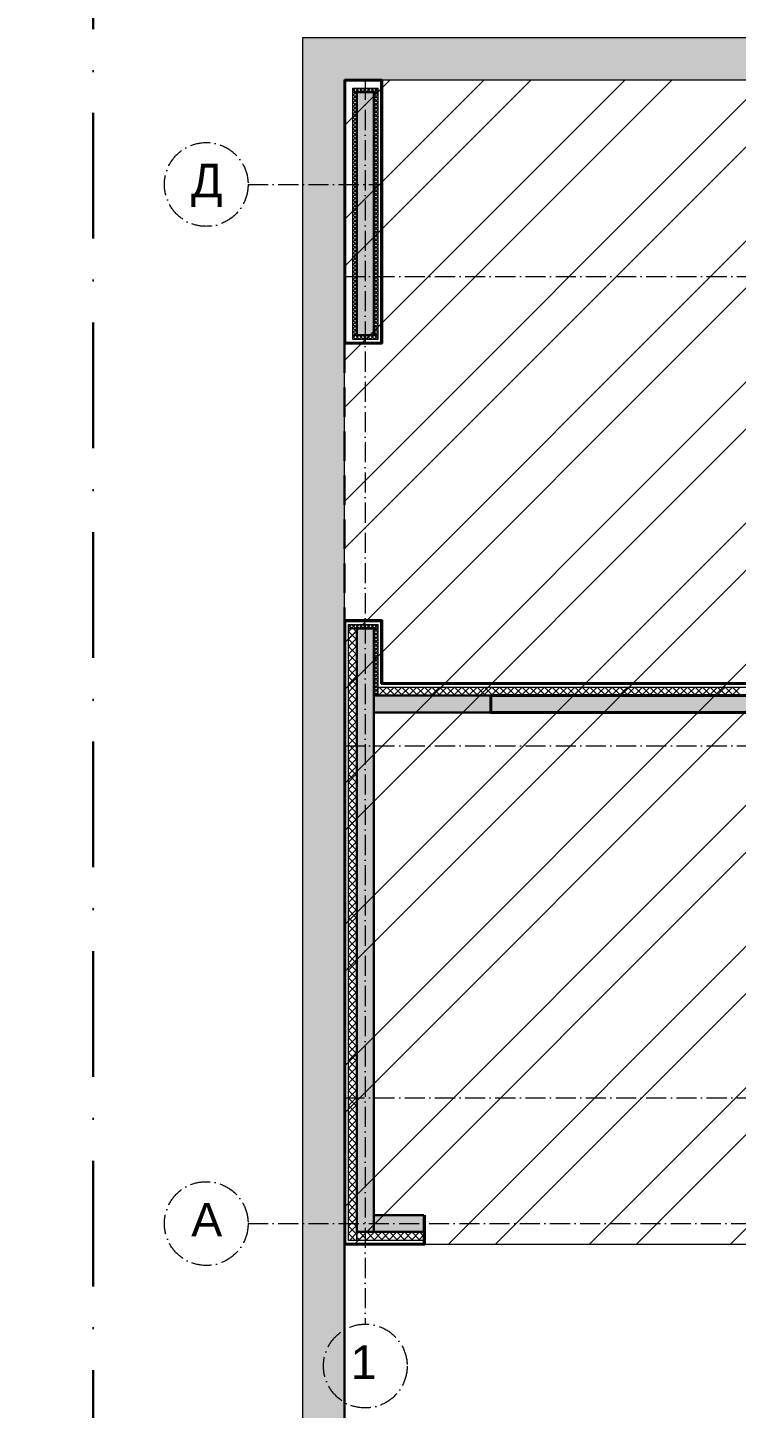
# Model space of a CAD drawing. Header units: millimetres. Extents: x 1353783 to 6492029790, y -7276956 to -512500.
# Drawn here: x 9965606 to 9967299, y -2799593 to -2796297 of the extents above; entities that cross this region are included whole.
import ezdxf

# ---------------------------------------------------------------- set-up
doc = ezdxf.new("R2010")
doc.units = ezdxf.units.MM
for name, pattern in [('( Dashed )', [0.75, 0.5, -0.25]), ('482 Границы районов', [5, 3, -1, 0, -1]), ('ACAD_ISO10W100', [18, 12, -3, 0, -3]), ('осевая', [50.8, 31.75, -6.35, 6.35, -6.35])]:
    doc.linetypes.add(name, pattern=pattern)
doc.layers.get('0').update_dxf_attribs({"lineweight": 5})
for name, color, linetype, lineweight in [('!A-DIAFRAGM типовой', 142, 'Continuous', 0), ('7земля', 7, 'Continuous', 30), ('DIAFRAGM', 46, 'Continuous', 30), ('Hatch', 254, 'Continuous', 5), ('INSULATION', 81, 'Continuous', 5), ('ГП-Граница учасика ИЖС', 3, 'Continuous', 5), ('ГП-Тратуар', 3, 'Continuous', 5), ('оси', 231, 'осевая', 9)]:
    doc.layers.add(name, color=color, linetype=linetype, lineweight=lineweight)
doc.layers.add('Заливка', color=7, linetype='Continuous')
doc.styles.add('GOST Common', font='', dxfattribs={"height": 3})
doc.styles.get('GOST Common').set_extended_font_data('GOST Common')

# ---------------------------------------------------------------- blocks, each defined once
blk = doc.blocks.new('амвамвам')
at = {"lineweight": 30, "ltscale": 100, "true_color": 0x939598}
h = blk.add_hatch(color=252, dxfattribs=at)
h.dxf.hatch_style = 1
h.paths.add_polyline_path([(9799280, -3400392), (9799280, -3400892), (9794930, -3400892), (9794930, -3400392)], flags=17)
h.paths.add_polyline_path([(9802080, -3400392), (9802080, -3400892), (9813530, -3400892), (9813530, -3385992), (9788030, -3385992), (9787530, -3385992), (9787530, -3403392), (9788030, -3403392), (9788030, -3386492), (9813030, -3386492), (9813030, -3400392)])
at = {"color": 251, "lineweight": 15, "ltscale": 100, "true_color": 0x636466}
blk.add_lwpolyline([(9802080, -3400392), (9802080, -3400892), (9813530, -3400892), (9813530, -3385992), (9788030, -3385992), (9787530, -3385992), (9787530, -3403392), (9788030, -3403392), (9788030, -3386492), (9813030, -3386492), (9813030, -3400392)], close=True, dxfattribs=at)
blk = doc.blocks.new('ТИП-3')
at = {"layer": '!A-DIAFRAGM типовой', "lineweight": 0, "ltscale": 100, "true_color": 0x000000}
h = blk.add_hatch(color=18, dxfattribs=at)
h.dxf.hatch_style = 1
h.paths.add_polyline_path([(10363114, -2871481), (10363314, -2871481), (10363314, -2868581), (10363114, -2868581)])
h = blk.add_hatch(color=18, dxfattribs=at)
h.dxf.hatch_style = 1
h.paths.add_polyline_path([(10363114, -2882181), (10363314, -2882181), (10363314, -2874981), (10363114, -2874981)])
h = blk.add_hatch(color=18, dxfattribs=at)
h.dxf.hatch_style = 1
h.paths.add_polyline_path([(10363314, -2875781), (10363314, -2875981), (10364714, -2875981), (10364714, -2875781)])
h = blk.add_hatch(color=18, dxfattribs=at)
h.dxf.hatch_style = 1
h.paths.add_polyline_path([(10363314, -2881981), (10363314, -2882181), (10363914, -2882181), (10363914, -2881981)])
at = {"layer": 'Hatch', "lineweight": 40, "ltscale": 0.5, "true_color": 0x000000}
blk.add_hatch(color=18, dxfattribs=at).paths.add_polyline_path([(10368114, -2875981), (10368114, -2875781), (10364714, -2875781), (10364714, -2875981)])
at = {"layer": '7земля', "color": 18, "lineweight": 30, "ltscale": 100, "true_color": 0x000000}
for p, q in [((10362964, -2868431), (10363414, -2868431)), ((10362964, -2871581), (10362964, -2868431)), ((10363414, -2868431), (10363414, -2871581)), ((10362974, -2868441), (10363404, -2868441)), ((10362974, -2871571), (10362974, -2868441)), ((10363404, -2868441), (10363404, -2871571)), ((10363414, -2871581), (10362964, -2871581)), ((10363404, -2871571), (10362974, -2871571)), ((10362964, -2882331), (10362964, -2874881)), ((10362964, -2874881), (10363414, -2874881)), ((10362974, -2882321), (10362974, -2874891)), ((10362974, -2874891), (10363404, -2874891)), ((10363404, -2874891), (10363404, -2875641)), ((10363414, -2874881), (10363414, -2875631)), ((10363404, -2875641), (10369374, -2875641)), ((10363414, -2875631), (10369364, -2875631)), ((10363914, -2881981), (10363914, -2882321)), ((10363924, -2881981), (10363924, -2882331)), ((10363924, -2882331), (10362964, -2882331)), ((10363914, -2882321), (10362974, -2882321))]:
    blk.add_line(p, q, dxfattribs=at)
at = {"layer": '7земля', "color": 18, "linetype": '( Dashed )', "lineweight": 20, "ltscale": 700, "true_color": 0x000000}
blk.add_line((10363414, -2868431), (10387514, -2868431), dxfattribs=at)
at = {"layer": '7земля', "color": 18, "linetype": '( Dashed )', "lineweight": 30, "ltscale": 700, "true_color": 0x000000}
blk.add_line((10362964, -2871581), (10362964, -2874881), dxfattribs=at)
at = {"layer": 'DIAFRAGM', "color": 18, "ltscale": 0.5, "true_color": 0x000000}
for p, q in [((10363314, -2868581), (10363114, -2868581)), ((10363114, -2868581), (10363114, -2871481)), ((10363314, -2871481), (10363314, -2868581)), ((10363114, -2871481), (10363314, -2871481)), ((10363314, -2874981), (10363114, -2874981)), ((10363114, -2874981), (10363114, -2882181)), ((10363314, -2882181), (10363314, -2874981)), ((10363314, -2875781), (10363314, -2875981)), ((10364714, -2875781), (10363314, -2875781)), ((10364714, -2875981), (10364714, -2875781)), ((10363314, -2875981), (10364714, -2875981)), ((10363314, -2881981), (10363314, -2882181)), ((10363914, -2881981), (10363314, -2881981)), ((10363914, -2882181), (10363914, -2881981)), ((10363114, -2882181), (10363314, -2882181)), ((10363314, -2882181), (10363914, -2882181))]:
    blk.add_line(p, q, dxfattribs=at)
at = {"layer": 'Hatch', "color": 18, "lineweight": 40, "ltscale": 0.5, "true_color": 0x000000}
for p, q in [((10368114, -2875781), (10364714, -2875781)), ((10364714, -2875781), (10364714, -2875981)), ((10364714, -2875981), (10368114, -2875981))]:
    blk.add_line(p, q, dxfattribs=at)
at = {"layer": 'INSULATION', "color": 18, "linetype": 'Continuous', "ltscale": 0.5, "true_color": 0x000000}
for p, q in [((10363064, -2868563), (10363096, -2868531)), ((10363064, -2868544), (10363101, -2868581)), ((10363101, -2868581), (10363064, -2868618)), ((10363082, -2868581), (10363114, -2868613)), ((10363091, -2868581), (10363141, -2868531)), ((10363096, -2868531), (10363146, -2868581)), ((10363136, -2868581), (10363186, -2868531)), ((10363141, -2868531), (10363191, -2868581)), ((10363181, -2868581), (10363231, -2868531)), ((10363186, -2868531), (10363236, -2868581)), ((10363226, -2868581), (10363276, -2868531)), ((10363231, -2868531), (10363281, -2868581)), ((10363271, -2868581), (10363321, -2868531)), ((10363276, -2868531), (10363326, -2868581)), ((10363351, -2868581), (10363314, -2868618)), ((10363316, -2868581), (10363364, -2868532)), ((10363321, -2868531), (10363364, -2868574)), ((10363332, -2868581), (10363364, -2868613)), ((10363361, -2868581), (10363364, -2868577)), ((10363064, -2868608), (10363114, -2868658)), ((10363114, -2868613), (10363064, -2868663)), ((10363064, -2868653), (10363114, -2868703)), ((10363114, -2868658), (10363064, -2868708)), ((10363064, -2868698), (10363114, -2868748)), ((10363114, -2868703), (10363064, -2868753)), ((10363064, -2868742), (10363114, -2868792)), ((10363114, -2868748), (10363064, -2868798)), ((10363314, -2868608), (10363364, -2868658)), ((10363364, -2868613), (10363314, -2868663)), ((10363314, -2868653), (10363364, -2868703)), ((10363364, -2868658), (10363314, -2868708)), ((10363314, -2868698), (10363364, -2868748)), ((10363364, -2868703), (10363314, -2868753)), ((10363314, -2868742), (10363364, -2868792)), ((10363364, -2868748), (10363314, -2868798)), ((10363064, -2868787), (10363114, -2868837)), ((10363114, -2868792), (10363064, -2868842)), ((10363064, -2868832), (10363114, -2868882)), ((10363114, -2868837), (10363064, -2868887)), ((10363064, -2868877), (10363114, -2868927)), ((10363114, -2868882), (10363064, -2868932)), ((10363064, -2868922), (10363114, -2868972)), ((10363114, -2868927), (10363064, -2868977)), ((10363314, -2868787), (10363364, -2868837)), ((10363364, -2868792), (10363314, -2868842)), ((10363314, -2868832), (10363364, -2868882)), ((10363364, -2868837), (10363314, -2868887)), ((10363314, -2868877), (10363364, -2868927)), ((10363364, -2868882), (10363314, -2868932)), ((10363314, -2868922), (10363364, -2868972)), ((10363364, -2868927), (10363314, -2868977)), ((10363064, -2868967), (10363114, -2869017)), ((10363114, -2868972), (10363064, -2869022)), ((10363064, -2869012), (10363114, -2869062)), ((10363114, -2869017), (10363064, -2869067)), ((10363064, -2869057), (10363114, -2869107)), ((10363114, -2869062), (10363064, -2869112)), ((10363314, -2868967), (10363364, -2869017)), ((10363364, -2868972), (10363314, -2869022)), ((10363314, -2869012), (10363364, -2869062)), ((10363364, -2869017), (10363314, -2869067)), ((10363314, -2869057), (10363364, -2869107)), ((10363364, -2869062), (10363314, -2869112)), ((10363064, -2869102), (10363114, -2869152)), ((10363114, -2869107), (10363064, -2869157)), ((10363064, -2869147), (10363114, -2869197)), ((10363114, -2869152), (10363064, -2869202)), ((10363064, -2869191), (10363114, -2869241)), ((10363114, -2869197), (10363064, -2869247)), ((10363064, -2869236), (10363114, -2869286)), ((10363114, -2869241), (10363064, -2869291)), ((10363314, -2869102), (10363364, -2869152)), ((10363364, -2869107), (10363314, -2869157)), ((10363314, -2869147), (10363364, -2869197)), ((10363364, -2869152), (10363314, -2869202)), ((10363314, -2869191), (10363364, -2869241)), ((10363364, -2869197), (10363314, -2869247)), ((10363314, -2869236), (10363364, -2869286)), ((10363364, -2869241), (10363314, -2869291)), ((10363064, -2869281), (10363114, -2869331)), ((10363114, -2869286), (10363064, -2869336)), ((10363064, -2869326), (10363114, -2869376)), ((10363114, -2869331), (10363064, -2869381)), ((10363064, -2869371), (10363114, -2869421)), ((10363114, -2869376), (10363064, -2869426)), ((10363064, -2869416), (10363114, -2869466)), ((10363114, -2869421), (10363064, -2869471)), ((10363314, -2869281), (10363364, -2869331)), ((10363364, -2869286), (10363314, -2869336)), ((10363314, -2869326), (10363364, -2869376)), ((10363364, -2869331), (10363314, -2869381)), ((10363314, -2869371), (10363364, -2869421)), ((10363364, -2869376), (10363314, -2869426)), ((10363314, -2869416), (10363364, -2869466)), ((10363364, -2869421), (10363314, -2869471)), ((10363064, -2869461), (10363114, -2869511)), ((10363114, -2869466), (10363064, -2869516)), ((10363064, -2869506), (10363114, -2869556)), ((10363114, -2869511), (10363064, -2869561)), ((10363064, -2869551), (10363114, -2869601)), ((10363114, -2869556), (10363064, -2869606)), ((10363314, -2869461), (10363364, -2869511)), ((10363364, -2869466), (10363314, -2869516)), ((10363314, -2869506), (10363364, -2869556)), ((10363364, -2869511), (10363314, -2869561)), ((10363314, -2869551), (10363364, -2869601)), ((10363364, -2869556), (10363314, -2869606)), ((10363064, -2869596), (10363114, -2869646)), ((10363114, -2869601), (10363064, -2869651)), ((10363064, -2869641), (10363114, -2869691)), ((10363114, -2869646), (10363064, -2869696)), ((10363064, -2869685), (10363114, -2869735)), ((10363114, -2869691), (10363064, -2869741)), ((10363064, -2869730), (10363114, -2869780)), ((10363114, -2869735), (10363064, -2869785)), ((10363314, -2869596), (10363364, -2869646)), ((10363364, -2869601), (10363314, -2869651)), ((10363314, -2869641), (10363364, -2869691)), ((10363364, -2869646), (10363314, -2869696)), ((10363314, -2869685), (10363364, -2869735)), ((10363364, -2869691), (10363314, -2869741)), ((10363314, -2869730), (10363364, -2869780)), ((10363364, -2869735), (10363314, -2869785)), ((10363064, -2869775), (10363114, -2869825)), ((10363114, -2869780), (10363064, -2869830)), ((10363064, -2869820), (10363114, -2869870)), ((10363114, -2869825), (10363064, -2869875)), ((10363064, -2869865), (10363114, -2869915)), ((10363114, -2869870), (10363064, -2869920)), ((10363064, -2869910), (10363114, -2869960)), ((10363114, -2869915), (10363064, -2869965)), ((10363314, -2869775), (10363364, -2869825)), ((10363364, -2869780), (10363314, -2869830)), ((10363314, -2869820), (10363364, -2869870)), ((10363364, -2869825), (10363314, -2869875)), ((10363314, -2869865), (10363364, -2869915)), ((10363364, -2869870), (10363314, -2869920)), ((10363314, -2869910), (10363364, -2869960)), ((10363364, -2869915), (10363314, -2869965)), ((10363064, -2869955), (10363114, -2870005)), ((10363114, -2869960), (10363064, -2870010)), ((10363064, -2870000), (10363114, -2870050)), ((10363114, -2870005), (10363064, -2870055)), ((10363064, -2870045), (10363114, -2870095)), ((10363114, -2870050), (10363064, -2870100)), ((10363314, -2869955), (10363364, -2870005)), ((10363364, -2869960), (10363314, -2870010)), ((10363314, -2870000), (10363364, -2870050)), ((10363364, -2870005), (10363314, -2870055)), ((10363314, -2870045), (10363364, -2870095)), ((10363364, -2870050), (10363314, -2870100)), ((10363064, -2870090), (10363114, -2870140)), ((10363114, -2870095), (10363064, -2870145)), ((10363064, -2870134), (10363114, -2870184)), ((10363114, -2870140), (10363064, -2870190)), ((10363064, -2870179), (10363114, -2870229)), ((10363114, -2870184), (10363064, -2870234)), ((10363064, -2870224), (10363114, -2870274)), ((10363114, -2870229), (10363064, -2870279)), ((10363314, -2870090), (10363364, -2870140)), ((10363364, -2870095), (10363314, -2870145)), ((10363314, -2870134), (10363364, -2870184)), ((10363364, -2870140), (10363314, -2870190)), ((10363314, -2870179), (10363364, -2870229)), ((10363364, -2870184), (10363314, -2870234)), ((10363314, -2870224), (10363364, -2870274)), ((10363364, -2870229), (10363314, -2870279)), ((10363064, -2870269), (10363114, -2870319)), ((10363114, -2870274), (10363064, -2870324)), ((10363064, -2870314), (10363114, -2870364)), ((10363114, -2870319), (10363064, -2870369)), ((10363064, -2870359), (10363114, -2870409)), ((10363114, -2870364), (10363064, -2870414)), ((10363064, -2870404), (10363114, -2870454)), ((10363114, -2870409), (10363064, -2870459)), ((10363314, -2870269), (10363364, -2870319)), ((10363364, -2870274), (10363314, -2870324)), ((10363314, -2870314), (10363364, -2870364)), ((10363364, -2870319), (10363314, -2870369)), ((10363314, -2870359), (10363364, -2870409)), ((10363364, -2870364), (10363314, -2870414)), ((10363314, -2870404), (10363364, -2870454)), ((10363364, -2870409), (10363314, -2870459)), ((10363064, -2870449), (10363114, -2870499)), ((10363114, -2870454), (10363064, -2870504)), ((10363064, -2870494), (10363114, -2870544)), ((10363114, -2870499), (10363064, -2870549)), ((10363064, -2870539), (10363114, -2870589)), ((10363114, -2870544), (10363064, -2870594)), ((10363314, -2870449), (10363364, -2870499)), ((10363364, -2870454), (10363314, -2870504)), ((10363314, -2870494), (10363364, -2870544)), ((10363364, -2870499), (10363314, -2870549)), ((10363314, -2870539), (10363364, -2870589)), ((10363364, -2870544), (10363314, -2870594)), ((10363064, -2870583), (10363114, -2870633)), ((10363114, -2870589), (10363064, -2870639)), ((10363064, -2870628), (10363114, -2870678)), ((10363114, -2870633), (10363064, -2870683)), ((10363064, -2870673), (10363114, -2870723)), ((10363114, -2870678), (10363064, -2870728)), ((10363064, -2870718), (10363114, -2870768)), ((10363114, -2870723), (10363064, -2870773)), ((10363314, -2870583), (10363364, -2870633)), ((10363364, -2870589), (10363314, -2870639)), ((10363314, -2870628), (10363364, -2870678)), ((10363364, -2870633), (10363314, -2870683)), ((10363314, -2870673), (10363364, -2870723)), ((10363364, -2870678), (10363314, -2870728)), ((10363314, -2870718), (10363364, -2870768)), ((10363364, -2870723), (10363314, -2870773)), ((10363064, -2870763), (10363114, -2870813)), ((10363114, -2870768), (10363064, -2870818)), ((10363064, -2870808), (10363114, -2870858)), ((10363114, -2870813), (10363064, -2870863)), ((10363064, -2870853), (10363114, -2870903)), ((10363114, -2870858), (10363064, -2870908)), ((10363064, -2870898), (10363114, -2870948)), ((10363114, -2870903), (10363064, -2870953)), ((10363314, -2870763), (10363364, -2870813)), ((10363364, -2870768), (10363314, -2870818)), ((10363314, -2870808), (10363364, -2870858)), ((10363364, -2870813), (10363314, -2870863)), ((10363314, -2870853), (10363364, -2870903)), ((10363364, -2870858), (10363314, -2870908)), ((10363314, -2870898), (10363364, -2870948)), ((10363364, -2870903), (10363314, -2870953)), ((10363064, -2870943), (10363114, -2870993)), ((10363114, -2870948), (10363064, -2870998)), ((10363064, -2870988), (10363114, -2871038)), ((10363114, -2870993), (10363064, -2871043)), ((10363064, -2871032), (10363114, -2871082)), ((10363114, -2871038), (10363064, -2871088)), ((10363314, -2870943), (10363364, -2870993)), ((10363364, -2870948), (10363314, -2870998)), ((10363314, -2870988), (10363364, -2871038)), ((10363364, -2870993), (10363314, -2871043)), ((10363314, -2871032), (10363364, -2871082)), ((10363364, -2871038), (10363314, -2871088)), ((10363064, -2871077), (10363114, -2871127)), ((10363114, -2871082), (10363064, -2871132)), ((10363064, -2871122), (10363114, -2871172)), ((10363114, -2871127), (10363064, -2871177)), ((10363064, -2871167), (10363114, -2871217)), ((10363114, -2871172), (10363064, -2871222)), ((10363064, -2871212), (10363114, -2871262)), ((10363114, -2871217), (10363064, -2871267)), ((10363314, -2871077), (10363364, -2871127)), ((10363364, -2871082), (10363314, -2871132)), ((10363314, -2871122), (10363364, -2871172)), ((10363364, -2871127), (10363314, -2871177)), ((10363314, -2871167), (10363364, -2871217)), ((10363364, -2871172), (10363314, -2871222)), ((10363314, -2871212), (10363364, -2871262)), ((10363364, -2871217), (10363314, -2871267)), ((10363064, -2871257), (10363114, -2871307)), ((10363114, -2871262), (10363064, -2871312)), ((10363064, -2871302), (10363114, -2871352)), ((10363114, -2871307), (10363064, -2871357)), ((10363064, -2871347), (10363114, -2871397)), ((10363114, -2871352), (10363064, -2871402)), ((10363064, -2871392), (10363114, -2871442)), ((10363114, -2871397), (10363064, -2871447)), ((10363314, -2871257), (10363364, -2871307)), ((10363364, -2871262), (10363314, -2871312)), ((10363314, -2871302), (10363364, -2871352)), ((10363364, -2871307), (10363314, -2871357)), ((10363314, -2871347), (10363364, -2871397)), ((10363364, -2871352), (10363314, -2871402)), ((10363314, -2871392), (10363364, -2871442)), ((10363364, -2871397), (10363314, -2871447)), ((10363064, -2871437), (10363109, -2871481)), ((10363064, -2871513), (10363096, -2871481)), ((10363064, -2871494), (10363101, -2871531)), ((10363114, -2871442), (10363075, -2871481)), ((10363091, -2871531), (10363141, -2871481)), ((10363096, -2871481), (10363146, -2871531)), ((10363136, -2871531), (10363186, -2871481)), ((10363141, -2871481), (10363191, -2871531)), ((10363181, -2871531), (10363231, -2871481)), ((10363186, -2871481), (10363236, -2871531)), ((10363226, -2871531), (10363276, -2871481)), ((10363231, -2871481), (10363281, -2871531)), ((10363271, -2871531), (10363321, -2871481)), ((10363276, -2871481), (10363326, -2871531)), ((10363314, -2871437), (10363359, -2871481)), ((10363316, -2871531), (10363364, -2871482)), ((10363321, -2871481), (10363364, -2871524)), ((10363364, -2871442), (10363325, -2871481)), ((10363361, -2871531), (10363364, -2871527)), ((10363014, -2874968), (10363051, -2874931)), ((10363014, -2874939), (10363056, -2874981)), ((10363014, -2875016), (10363050, -2874981)), ((10363014, -2875106), (10363114, -2875006)), ((10363114, -2875116), (10363014, -2875016)), ((10363046, -2874981), (10363096, -2874931)), ((10363051, -2874931), (10363101, -2874981)), ((10363114, -2875027), (10363069, -2874981)), ((10363091, -2874981), (10363141, -2874931)), ((10363096, -2874931), (10363146, -2874981)), ((10363136, -2874981), (10363186, -2874931)), ((10363141, -2874931), (10363191, -2874981)), ((10363181, -2874981), (10363231, -2874931)), ((10363186, -2874931), (10363236, -2874981)), ((10363226, -2874981), (10363276, -2874931)), ((10363231, -2874931), (10363281, -2874981)), ((10363271, -2874981), (10363321, -2874931)), ((10363276, -2874931), (10363326, -2874981)), ((10363362, -2874981), (10363314, -2875028)), ((10363317, -2874981), (10363314, -2874983)), ((10363314, -2875018), (10363364, -2875068)), ((10363364, -2875023), (10363314, -2875073)), ((10363316, -2874981), (10363364, -2874932)), ((10363321, -2874931), (10363364, -2874974)), ((10363322, -2874981), (10363364, -2875023)), ((10363361, -2874981), (10363364, -2874977)), ((10363014, -2875196), (10363114, -2875096)), ((10363114, -2875206), (10363014, -2875106)), ((10363014, -2875286), (10363114, -2875186)), ((10363314, -2875063), (10363364, -2875113)), ((10363364, -2875068), (10363314, -2875118)), ((10363314, -2875108), (10363364, -2875158)), ((10363364, -2875113), (10363314, -2875163)), ((10363314, -2875153), (10363364, -2875203)), ((10363364, -2875158), (10363314, -2875208)), ((10363114, -2875296), (10363014, -2875196)), ((10363014, -2875376), (10363114, -2875276)), ((10363114, -2875386), (10363014, -2875286)), ((10363314, -2875198), (10363364, -2875248)), ((10363364, -2875203), (10363314, -2875253)), ((10363314, -2875242), (10363364, -2875292)), ((10363364, -2875248), (10363314, -2875298)), ((10363314, -2875287), (10363364, -2875337)), ((10363364, -2875292), (10363314, -2875342)), ((10363314, -2875332), (10363364, -2875382)), ((10363364, -2875337), (10363314, -2875387)), ((10363014, -2875465), (10363114, -2875365)), ((10363114, -2875476), (10363014, -2875376)), ((10363014, -2875555), (10363114, -2875455)), ((10363114, -2875565), (10363014, -2875465)), ((10363314, -2875377), (10363364, -2875427)), ((10363364, -2875382), (10363314, -2875432)), ((10363314, -2875422), (10363364, -2875472)), ((10363364, -2875427), (10363314, -2875477)), ((10363314, -2875467), (10363364, -2875517)), ((10363364, -2875472), (10363314, -2875522)), ((10363314, -2875512), (10363364, -2875562)), ((10363364, -2875517), (10363314, -2875567)), ((10363014, -2875645), (10363114, -2875545)), ((10363114, -2875655), (10363014, -2875555)), ((10363014, -2875735), (10363114, -2875635)), ((10363114, -2875745), (10363014, -2875645)), ((10363314, -2875557), (10363364, -2875607)), ((10363364, -2875562), (10363314, -2875612)), ((10363314, -2875602), (10363364, -2875652)), ((10363364, -2875607), (10363314, -2875657)), ((10363314, -2875647), (10363364, -2875697)), ((10363364, -2875652), (10363314, -2875702)), ((10363364, -2875697), (10363380, -2875681)), ((10363370, -2875781), (10363470, -2875681)), ((10363380, -2875681), (10363480, -2875781)), ((10363460, -2875781), (10363560, -2875681)), ((10363470, -2875681), (10363570, -2875781)), ((10363550, -2875781), (10363650, -2875681)), ((10363560, -2875681), (10363660, -2875781)), ((10363640, -2875781), (10363740, -2875681)), ((10363650, -2875681), (10363750, -2875781)), ((10363729, -2875781), (10363829, -2875681)), ((10363740, -2875681), (10363840, -2875781)), ((10363819, -2875781), (10363919, -2875681)), ((10363829, -2875681), (10363929, -2875781)), ((10363909, -2875781), (10364009, -2875681)), ((10363919, -2875681), (10364019, -2875781)), ((10363999, -2875781), (10364099, -2875681)), ((10364009, -2875681), (10364109, -2875781)), ((10364089, -2875781), (10364189, -2875681)), ((10364099, -2875681), (10364199, -2875781)), ((10364178, -2875781), (10364278, -2875681)), ((10364189, -2875681), (10364289, -2875781)), ((10364268, -2875781), (10364368, -2875681)), ((10364278, -2875681), (10364378, -2875781)), ((10364358, -2875781), (10364458, -2875681)), ((10364368, -2875681), (10364468, -2875781)), ((10364448, -2875781), (10364548, -2875681)), ((10364458, -2875681), (10364558, -2875781)), ((10364538, -2875781), (10364638, -2875681)), ((10364548, -2875681), (10364648, -2875781)), ((10364627, -2875781), (10364727, -2875681)), ((10364638, -2875681), (10364738, -2875781)), ((10364717, -2875781), (10364817, -2875681)), ((10364727, -2875681), (10364827, -2875781)), ((10364807, -2875781), (10364907, -2875681)), ((10364817, -2875681), (10364917, -2875781)), ((10364897, -2875781), (10364997, -2875681)), ((10364907, -2875681), (10365007, -2875781)), ((10364987, -2875781), (10365087, -2875681)), ((10364997, -2875681), (10365097, -2875781)), ((10365077, -2875781), (10365177, -2875681)), ((10365087, -2875681), (10365187, -2875781)), ((10365166, -2875781), (10365266, -2875681)), ((10365177, -2875681), (10365277, -2875781)), ((10365256, -2875781), (10365356, -2875681)), ((10365266, -2875681), (10365366, -2875781)), ((10365346, -2875781), (10365446, -2875681)), ((10365356, -2875681), (10365456, -2875781)), ((10365436, -2875781), (10365536, -2875681)), ((10365446, -2875681), (10365546, -2875781)), ((10365526, -2875781), (10365626, -2875681)), ((10365536, -2875681), (10365636, -2875781)), ((10365615, -2875781), (10365715, -2875681)), ((10365626, -2875681), (10365726, -2875781)), ((10365705, -2875781), (10365805, -2875681)), ((10365715, -2875681), (10365815, -2875781)), ((10365795, -2875781), (10365895, -2875681)), ((10365805, -2875681), (10365905, -2875781)), ((10365885, -2875781), (10365985, -2875681)), ((10365895, -2875681), (10365995, -2875781)), ((10365975, -2875781), (10366075, -2875681)), ((10365985, -2875681), (10366085, -2875781)), ((10366064, -2875781), (10366164, -2875681)), ((10366075, -2875681), (10366175, -2875781)), ((10366154, -2875781), (10366254, -2875681)), ((10366164, -2875681), (10366264, -2875781)), ((10366244, -2875781), (10366344, -2875681)), ((10366254, -2875681), (10366354, -2875781)), ((10366334, -2875781), (10366434, -2875681)), ((10366344, -2875681), (10366444, -2875781)), ((10366424, -2875781), (10366524, -2875681)), ((10366434, -2875681), (10366534, -2875781)), ((10366513, -2875781), (10366613, -2875681)), ((10366524, -2875681), (10366624, -2875781)), ((10366603, -2875781), (10366703, -2875681)), ((10366613, -2875681), (10366713, -2875781)), ((10366693, -2875781), (10366793, -2875681)), ((10366703, -2875681), (10366803, -2875781)), ((10366783, -2875781), (10366883, -2875681)), ((10366793, -2875681), (10366893, -2875781)), ((10366873, -2875781), (10366973, -2875681)), ((10366883, -2875681), (10366983, -2875781)), ((10366962, -2875781), (10367062, -2875681)), ((10366973, -2875681), (10367073, -2875781)), ((10367052, -2875781), (10367152, -2875681)), ((10367062, -2875681), (10367162, -2875781)), ((10367142, -2875781), (10367242, -2875681)), ((10367152, -2875681), (10367252, -2875781)), ((10367232, -2875781), (10367332, -2875681)), ((10367242, -2875681), (10367342, -2875781)), ((10367322, -2875781), (10367422, -2875681)), ((10367332, -2875681), (10367432, -2875781)), ((10367411, -2875781), (10367511, -2875681)), ((10367422, -2875681), (10367522, -2875781)), ((10367501, -2875781), (10367601, -2875681)), ((10367511, -2875681), (10367611, -2875781)), ((10367591, -2875781), (10367691, -2875681)), ((10367601, -2875681), (10367701, -2875781)), ((10363014, -2875825), (10363114, -2875725)), ((10363114, -2875835), (10363014, -2875735)), ((10363014, -2875914), (10363114, -2875814)), ((10363114, -2875925), (10363014, -2875825)), ((10363314, -2875691), (10363364, -2875741)), ((10363364, -2875697), (10363314, -2875747)), ((10363314, -2875736), (10363359, -2875781)), ((10363364, -2875741), (10363325, -2875781)), ((10363364, -2875755), (10363391, -2875781)), ((10363014, -2876004), (10363114, -2875904)), ((10363114, -2876014), (10363014, -2875914)), ((10363014, -2876094), (10363114, -2875994)), ((10363114, -2876104), (10363014, -2876004)), ((10363014, -2876184), (10363114, -2876084)), ((10363114, -2876194), (10363014, -2876094)), ((10363014, -2876274), (10363114, -2876174)), ((10363114, -2876284), (10363014, -2876184)), ((10363014, -2876363), (10363114, -2876263)), ((10363114, -2876374), (10363014, -2876274)), ((10363014, -2876453), (10363114, -2876353)), ((10363114, -2876463), (10363014, -2876363)), ((10363014, -2876543), (10363114, -2876443)), ((10363114, -2876553), (10363014, -2876453)), ((10363014, -2876633), (10363114, -2876533)), ((10363114, -2876643), (10363014, -2876543)), ((10363014, -2876723), (10363114, -2876623)), ((10363114, -2876733), (10363014, -2876633)), ((10363014, -2876812), (10363114, -2876712)), ((10363114, -2876823), (10363014, -2876723)), ((10363014, -2876902), (10363114, -2876802)), ((10363114, -2876912), (10363014, -2876812)), ((10363014, -2876992), (10363114, -2876892)), ((10363114, -2877002), (10363014, -2876902)), ((10363014, -2877082), (10363114, -2876982)), ((10363114, -2877092), (10363014, -2876992)), ((10363014, -2877172), (10363114, -2877072)), ((10363114, -2877182), (10363014, -2877082)), ((10363014, -2877261), (10363114, -2877161)), ((10363114, -2877272), (10363014, -2877172)), ((10363014, -2877351), (10363114, -2877251)), ((10363114, -2877361), (10363014, -2877261)), ((10363014, -2877441), (10363114, -2877341)), ((10363114, -2877451), (10363014, -2877351)), ((10363014, -2877531), (10363114, -2877431)), ((10363114, -2877541), (10363014, -2877441)), ((10363014, -2877621), (10363114, -2877521)), ((10363114, -2877631), (10363014, -2877531)), ((10363014, -2877711), (10363114, -2877611)), ((10363114, -2877721), (10363014, -2877621)), ((10363014, -2877800), (10363114, -2877700)), ((10363114, -2877811), (10363014, -2877711)), ((10363014, -2877890), (10363114, -2877790)), ((10363114, -2877900), (10363014, -2877800)), ((10363014, -2877980), (10363114, -2877880)), ((10363114, -2877990), (10363014, -2877890)), ((10363014, -2878070), (10363114, -2877970)), ((10363114, -2878080), (10363014, -2877980)), ((10363014, -2878160), (10363114, -2878060)), ((10363114, -2878170), (10363014, -2878070)), ((10363014, -2878249), (10363114, -2878149)), ((10363114, -2878260), (10363014, -2878160)), ((10363014, -2878339), (10363114, -2878239)), ((10363114, -2878349), (10363014, -2878249)), ((10363014, -2878429), (10363114, -2878329)), ((10363114, -2878439), (10363014, -2878339)), ((10363014, -2878519), (10363114, -2878419)), ((10363114, -2878529), (10363014, -2878429)), ((10363014, -2878609), (10363114, -2878509)), ((10363114, -2878619), (10363014, -2878519)), ((10363014, -2878698), (10363114, -2878598)), ((10363114, -2878709), (10363014, -2878609)), ((10363014, -2878788), (10363114, -2878688)), ((10363114, -2878798), (10363014, -2878698)), ((10363014, -2878878), (10363114, -2878778)), ((10363114, -2878888), (10363014, -2878788)), ((10363014, -2878968), (10363114, -2878868)), ((10363114, -2878978), (10363014, -2878878)), ((10363014, -2879058), (10363114, -2878958)), ((10363114, -2879068), (10363014, -2878968)), ((10363014, -2879147), (10363114, -2879047)), ((10363114, -2879158), (10363014, -2879058)), ((10363014, -2879237), (10363114, -2879137)), ((10363114, -2879247), (10363014, -2879147)), ((10363014, -2879327), (10363114, -2879227)), ((10363114, -2879337), (10363014, -2879237)), ((10363014, -2879417), (10363114, -2879317)), ((10363114, -2879427), (10363014, -2879327)), ((10363014, -2879507), (10363114, -2879407)), ((10363114, -2879517), (10363014, -2879417)), ((10363014, -2879596), (10363114, -2879496)), ((10363114, -2879607), (10363014, -2879507)), ((10363014, -2879686), (10363114, -2879586)), ((10363114, -2879696), (10363014, -2879596)), ((10363014, -2879776), (10363114, -2879676)), ((10363114, -2879786), (10363014, -2879686)), ((10363014, -2879866), (10363114, -2879766)), ((10363114, -2879876), (10363014, -2879776)), ((10363014, -2879956), (10363114, -2879856)), ((10363114, -2879966), (10363014, -2879866)), ((10363014, -2880045), (10363114, -2879945)), ((10363114, -2880056), (10363014, -2879956)), ((10363014, -2880135), (10363114, -2880035)), ((10363114, -2880145), (10363014, -2880045)), ((10363014, -2880225), (10363114, -2880125)), ((10363114, -2880235), (10363014, -2880135)), ((10363014, -2880315), (10363114, -2880215)), ((10363114, -2880325), (10363014, -2880225)), ((10363014, -2880405), (10363114, -2880305)), ((10363114, -2880415), (10363014, -2880315)), ((10363014, -2880494), (10363114, -2880394)), ((10363114, -2880505), (10363014, -2880405)), ((10363014, -2880584), (10363114, -2880484)), ((10363114, -2880594), (10363014, -2880494)), ((10363014, -2880674), (10363114, -2880574)), ((10363114, -2880684), (10363014, -2880584)), ((10363014, -2880764), (10363114, -2880664)), ((10363114, -2880774), (10363014, -2880674)), ((10363014, -2880854), (10363114, -2880754)), ((10363114, -2880864), (10363014, -2880764)), ((10363014, -2880943), (10363114, -2880843)), ((10363114, -2880954), (10363014, -2880854)), ((10363014, -2881033), (10363114, -2880933)), ((10363114, -2881043), (10363014, -2880943)), ((10363014, -2881123), (10363114, -2881023)), ((10363114, -2881133), (10363014, -2881033)), ((10363014, -2881213), (10363114, -2881113)), ((10363114, -2881223), (10363014, -2881123)), ((10363014, -2881303), (10363114, -2881203)), ((10363114, -2881313), (10363014, -2881213)), ((10363014, -2881392), (10363114, -2881292)), ((10363114, -2881403), (10363014, -2881303)), ((10363014, -2881482), (10363114, -2881382)), ((10363114, -2881492), (10363014, -2881392)), ((10363014, -2881572), (10363114, -2881472)), ((10363114, -2881582), (10363014, -2881482)), ((10363014, -2881662), (10363114, -2881562)), ((10363114, -2881672), (10363014, -2881572)), ((10363014, -2881752), (10363114, -2881652)), ((10363114, -2881762), (10363014, -2881662)), ((10363014, -2881841), (10363114, -2881741)), ((10363114, -2881852), (10363014, -2881752)), ((10363014, -2881931), (10363114, -2881831)), ((10363114, -2881941), (10363014, -2881841)), ((10363014, -2882021), (10363114, -2881921)), ((10363114, -2882031), (10363014, -2881931)), ((10363014, -2882111), (10363114, -2882011)), ((10363114, -2882121), (10363014, -2882021)), ((10363014, -2882201), (10363114, -2882101)), ((10363114, -2882211), (10363014, -2882111)), ((10363095, -2882281), (10363014, -2882201)), ((10363024, -2882281), (10363114, -2882190)), ((10363114, -2882209), (10363142, -2882181)), ((10363114, -2882243), (10363152, -2882281)), ((10363132, -2882281), (10363232, -2882181)), ((10363142, -2882181), (10363242, -2882281)), ((10363222, -2882281), (10363322, -2882181)), ((10363232, -2882181), (10363332, -2882281)), ((10363311, -2882281), (10363411, -2882181)), ((10363322, -2882181), (10363422, -2882281)), ((10363401, -2882281), (10363501, -2882181)), ((10363411, -2882181), (10363511, -2882281)), ((10363491, -2882281), (10363591, -2882181)), ((10363501, -2882181), (10363601, -2882281)), ((10363581, -2882281), (10363681, -2882181)), ((10363591, -2882181), (10363691, -2882281)), ((10363671, -2882281), (10363771, -2882181)), ((10363681, -2882181), (10363781, -2882281)), ((10363760, -2882281), (10363860, -2882181)), ((10363771, -2882181), (10363871, -2882281)), ((10363850, -2882281), (10363914, -2882217)), ((10363860, -2882181), (10363914, -2882235)), ((10363113, -2882281), (10363114, -2882280))]:
    blk.add_line(p, q, dxfattribs=at)
at = {"layer": 'INSULATION', "color": 18, "ltscale": 0.5, "true_color": 0x000000}
for p, q in [((10363064, -2868581), (10363064, -2868531)), ((10363064, -2868531), (10363364, -2868531)), ((10363064, -2871481), (10363064, -2868581)), ((10363064, -2868581), (10363114, -2868581)), ((10363364, -2868581), (10363064, -2868581)), ((10363114, -2868581), (10363114, -2871481)), ((10363314, -2871481), (10363314, -2868581)), ((10363314, -2868581), (10363364, -2868581)), ((10363364, -2868531), (10363364, -2868581)), ((10363364, -2868581), (10363364, -2871481)), ((10363114, -2871481), (10363064, -2871481)), ((10363064, -2871531), (10363064, -2871481)), ((10363064, -2871481), (10363364, -2871481)), ((10363364, -2871531), (10363064, -2871531)), ((10363364, -2871481), (10363314, -2871481)), ((10363364, -2871481), (10363364, -2871531)), ((10363014, -2874981), (10363014, -2874931)), ((10363014, -2874931), (10363364, -2874931)), ((10363014, -2874981), (10363114, -2874981)), ((10363014, -2882281), (10363014, -2874981)), ((10363364, -2874981), (10363014, -2874981)), ((10363114, -2874981), (10363114, -2882281)), ((10363314, -2875781), (10363314, -2874981)), ((10363314, -2874981), (10363364, -2874981)), ((10363364, -2874931), (10363364, -2874981)), ((10363364, -2874981), (10363364, -2875781)), ((10363364, -2875781), (10363364, -2875681)), ((10363364, -2875681), (10369414, -2875681)), ((10363364, -2875781), (10363314, -2875781)), ((10369414, -2875781), (10363364, -2875781)), ((10363114, -2882281), (10363114, -2882181)), ((10363114, -2882181), (10363914, -2882181)), ((10363914, -2882181), (10363914, -2882281)), ((10363114, -2882281), (10363014, -2882281)), ((10363914, -2882281), (10363114, -2882281))]:
    blk.add_line(p, q, dxfattribs=at)
at = {"layer": 'оси', "color": 251, "linetype": 'ACAD_ISO10W100', "lineweight": 13, "ltscale": 20, "true_color": 0x636466}
for p, q in [((10363214, -2868431), (10363214, -2883281)), ((10361814, -2869681), (10363414, -2869681)), ((10362964, -2870781), (10379014, -2870781)), ((10362964, -2876381), (10387814, -2876381)), ((10362964, -2880581), (10387814, -2880581)), ((10361814, -2882081), (10369864, -2882081))]:
    blk.add_line(p, q, dxfattribs=at)
for centre in [(10361314, -2869681), (10361314, -2882081), (10363214, -2883781)]:
    blk.add_circle(centre, 500, dxfattribs=at)
at = {"layer": 'оси', "color": 251, "linetype": 'ACAD_ISO10W100', "lineweight": 13, "ltscale": 20, "true_color": 0x636466, "char_height": 400, "width": 158.4, "attachment_point": 2, "line_spacing_factor": 1.016949, "style": 'GOST Common'}
for s, insert in [('{\\fArial|b0|i0|c204|p34;Д}', (10361320, -2869435)), ('{\\fArial|b0|i0|c204|p34;А}', (10361320, -2881835)), ('{\\fArial|b0|i0|c204|p34;1}', (10363194, -2883535))]:
    blk.add_mtext(s, dxfattribs=dict(at, insert=insert))

msp = doc.modelspace()

# ---------------------------------------------------------------- hatches: boundary and pattern name
at = {"layer": 'Заливка', "lineweight": 5, "ltscale": 100, "true_color": 0xc7ffc7}
h = msp.add_hatch(dxfattribs=at)
h.set_pattern_fill('ANSI32', color=254, scale=25)
h.set_pattern_definition([(45, (298297.6, 0), (-168.379802, 168.379802), []), (45, (298409.85, 0), (-168.379802, 168.379802), [])])
h.paths.add_polyline_path([(9966362.4, -2796421.7), (9971362.4, -2796421.7), (9971362.4, -2799201.7), (9966362.4, -2799201.7)])

# ---------------------------------------------------------------- linework, layer by layer
at = {"layer": 'ГП-Граница учасика ИЖС', "color": 94, "linetype": '482 Границы районов', "lineweight": 30, "ltscale": 100}
for points in [[(9965162.4, -2799801.7), (9965762.4, -2799801.7), (9965762.4, -2794901.7), (9959562.4, -2794901.7), (9959562.4, -2799801.7), (9962352.4, -2799801.7)], [(9966362.4, -2799801.7), (9965762.4, -2799801.7), (9965762.4, -2794901.7), (9971962.4, -2794901.7), (9971962.4, -2799801.7), (9969172.4, -2799801.7)]]:
    msp.add_lwpolyline(points, dxfattribs=at)
at = {"layer": 'ГП-Граница учасика ИЖС', "color": 251, "lineweight": 30, "ltscale": 100}
msp.add_lwpolyline([(9966362.4, -2799201.5), (9966362.4, -2799801.7, -0.414214), (9966062.4, -2800101.7), (9965462.4, -2800101.7, -0.414214), (9965162.4, -2799801.7), (9965162.4, -2799201.7)], format="xyb", dxfattribs=at)
at = {"layer": 'Заливка', "color": 254, "lineweight": 5, "ltscale": 100, "true_color": 0xc7ffc7}
msp.add_lwpolyline([(9966362.4, -2796421.7), (9971362.4, -2796421.7), (9971362.4, -2799201.7), (9966362.4, -2799201.7)], close=True, dxfattribs=at)

# ---------------------------------------------------------------- block references
at = {"color": 1, "lineweight": 30, "xscale": 0.1999999999999998, "yscale": 0.1999999999999998, "zscale": 0.1999999999999998, "rotation": 359.9999889757423}
msp.add_blockref('амвамвам', (8008756.4, -2119122.9), dxfattribs=at)
at = {"layer": 'ГП-Тратуар', "color": 3, "lineweight": 30, "xscale": 0.1999999999999998, "yscale": 0.1999999999999998, "zscale": 0.1999999999999998, "rotation": 359.9999889757423}
msp.add_blockref('ТИП-3', (7893769.6, -2222735.1), dxfattribs=at)

doc.saveas('drawing.dxf')
